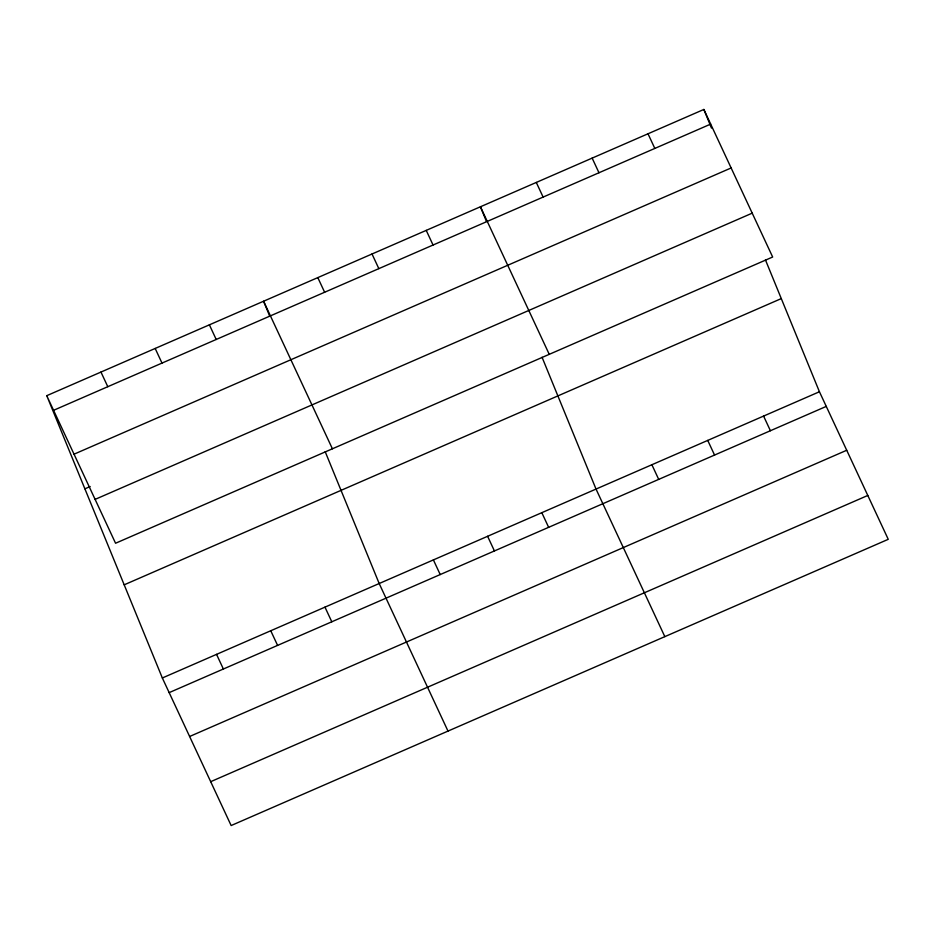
<?xml version="1.0" encoding="UTF-8"?>
<svg xmlns="http://www.w3.org/2000/svg" width="935" height="935" viewBox="0 0 935 935"><rect width="100%" height="100%" fill="white"/><g stroke="black" fill="none" stroke-linecap="round" stroke-linejoin="round"><path stroke-width="1.4" d="M46.75 395.68L703.856 109.453L772.661 257.02L115.566 543.247L46.75 395.68L162.339 677.98L231.144 825.547L888.25 539.32L819.434 391.753L765.461 259.942M53.576 410.313L710.682 124.098M74.029 454.188L731.135 167.961M84.898 488.83L90.181 486.527M95.113 499.383L752.207 213.157M124.191 584.819L781.298 298.592M162.339 677.98L819.434 391.753M169.165 692.625L826.271 406.398M189.618 736.488L846.724 450.261M210.691 781.683L867.797 495.457M648.002 133.787L654.827 148.431M763.579 416.087L770.417 430.731M592.147 158.108L598.973 172.753M707.725 440.408L714.562 455.053M536.293 182.442L543.118 197.086M651.882 464.742L658.707 479.386M549.254 354.342L480.438 206.775L486.434 221.408M664.832 636.641L596.027 489.075L542.055 357.252M426.231 230.384L433.057 245.028M541.809 512.684L548.646 527.328M372.013 253.993L378.839 268.637M487.602 536.293L494.428 550.937M317.807 277.613L324.632 292.258M433.396 559.913L440.221 574.558M332.404 448.788L263.588 301.222L269.584 315.866M447.994 731.088L379.178 583.522L325.205 451.71M209.382 324.831L216.207 339.475M324.971 607.142L331.796 621.787M155.175 348.451L162 363.096M270.753 630.751L277.59 645.395M100.957 372.06L107.794 386.704M216.546 654.36L223.371 669.004M703.856 109.453L711.477 128.083"/></g></svg>
